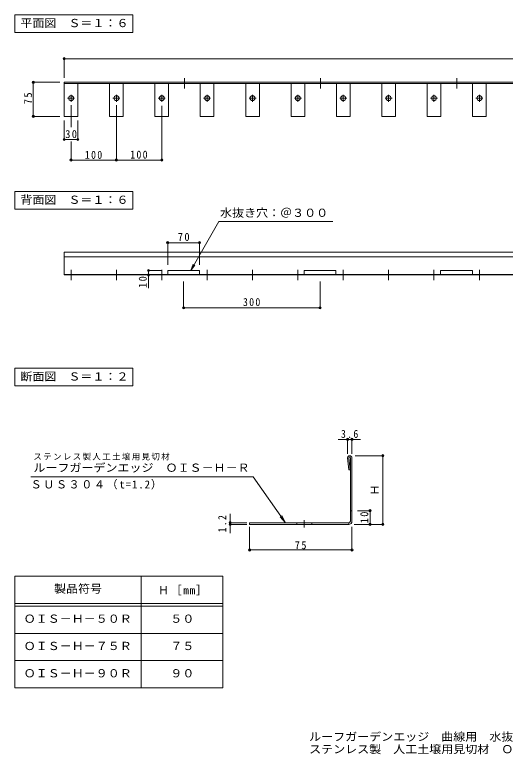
# Model space of a CAD drawing. Units: millimetres at full size, sheet at 1:6, with parts at other scales. Extents: x -1083 to 1113, y -804 to 823.
# Drawn here: x -1083 to -5, y -804 to 823 of the extents above; entities that cross this region are included whole.
import ezdxf
from ezdxf.enums import TextEntityAlignment as Align

# ---------------------------------------------------------------- set-up
doc = ezdxf.new("R2010")
doc.units = ezdxf.units.MM
doc.header["$LTSCALE"] = 6
doc.header["$PDMODE"] = 32
doc.header["$PDSIZE"] = 4.8
for name, pattern in [('CHAIN1', [8, 5, -1, 1, -1]), ('CHAIN2', [12, 9, -1, 1, -1]), ('DASHED1', [1.8, 1.2, -0.6])]:
    doc.linetypes.add(name, pattern=pattern)
for name, color, linetype, lineweight in [('2-0', 3, 'Continuous', 18), ('2-4', 7, 'Continuous', 18), ('2-F_2-Fﾚｲﾔ', 7, 'Continuous', 18), ('3-0', 3, 'Continuous', 18), ('3-4', 7, 'Continuous', 18), ('3-5', 7, 'Continuous', 18), ('3-F', 7, 'Continuous', 18), ('F-F_F-Fﾚｲﾔ', 7, 'Continuous', 18)]:
    doc.layers.add(name, color=color, linetype=linetype, lineweight=lineweight)
doc.layers.add('F-5_F-5ﾚｲﾔ', color=2, linetype='Continuous')
doc.styles.add('ＭＳ ゴシック', font='')
doc.styles.get('ＭＳ ゴシック').set_extended_font_data('MS Gothic')

msp = doc.modelspace()

# ---------------------------------------------------------------- linework, layer by layer
at = {"layer": '2-0', "linetype": 'CHAIN1'}
for p, q in [((-709.903, 683.152), (-709.903, 660.738)), ((-410.654, 683.152), (-410.654, 660.738)), ((-111.404, 683.152), (-111.404, 660.738)), ((-966.992, 639.345), (-951.563, 639.345)), ((-959.278, 631.631), (-959.278, 647.06)), ((-867.242, 639.345), (-851.813, 639.345)), ((-859.528, 631.631), (-859.528, 647.06)), ((-767.492, 639.345), (-752.063, 639.345)), ((-759.778, 631.631), (-759.778, 647.06)), ((-667.742, 639.345), (-652.314, 639.345)), ((-660.028, 631.631), (-660.028, 647.06)), ((-567.993, 639.345), (-552.564, 639.345)), ((-560.278, 631.631), (-560.278, 647.06)), ((-468.243, 639.345), (-452.814, 639.345)), ((-460.528, 631.631), (-460.528, 647.06)), ((-368.493, 639.345), (-353.064, 639.345)), ((-360.778, 631.631), (-360.778, 647.06)), ((-268.743, 639.345), (-253.314, 639.345)), ((-261.028, 631.631), (-261.028, 647.06)), ((-168.993, 639.345), (-153.564, 639.345)), ((-161.278, 631.631), (-161.278, 647.06)), ((-69.243, 639.345), (-53.814, 639.345)), ((-61.528, 631.631), (-61.528, 647.06)), ((-959.278, 261.707), (-959.278, 239.293)), ((-859.528, 261.707), (-859.528, 239.293)), ((-759.778, 261.707), (-759.778, 239.293)), ((-660.028, 261.707), (-660.028, 239.293)), ((-560.278, 261.707), (-560.278, 239.293)), ((-460.528, 261.707), (-460.528, 239.293)), ((-360.778, 261.707), (-360.778, 239.293)), ((-261.028, 261.707), (-261.028, 239.293)), ((-161.278, 261.707), (-161.278, 239.293)), ((-61.528, 261.707), (-61.528, 239.293))]:
    msp.add_line(p, q, dxfattribs=at)
at = {"layer": '2-0'}
for p, q in [((-974.278, 674.345), (-974.278, 599.345)), ((-974.278, 674.345), (1050.721, 674.345)), ((-974.278, 671.945), (1050.721, 671.945)), ((-944.278, 599.345), (-944.278, 671.945)), ((-874.528, 599.345), (-874.528, 671.945)), ((-844.528, 599.345), (-844.528, 671.945)), ((-774.778, 599.345), (-774.778, 671.945)), ((-744.778, 599.345), (-744.778, 671.945)), ((-675.028, 599.345), (-675.028, 671.945)), ((-645.028, 599.345), (-645.028, 671.945)), ((-575.278, 599.345), (-575.278, 671.945)), ((-545.278, 599.345), (-545.278, 671.945)), ((-475.528, 599.345), (-475.528, 671.945)), ((-445.528, 599.345), (-445.528, 671.945)), ((-375.778, 599.345), (-375.778, 671.945)), ((-345.778, 599.345), (-345.778, 671.945)), ((-276.028, 599.345), (-276.028, 671.945)), ((-246.028, 599.345), (-246.028, 671.945)), ((-176.278, 599.345), (-176.278, 671.945)), ((-146.278, 599.345), (-146.278, 671.945)), ((-76.528, 599.345), (-76.528, 671.945)), ((-46.528, 599.345), (-46.528, 671.945)), ((-944.278, 599.345), (-974.278, 599.345)), ((-844.528, 599.345), (-874.528, 599.345)), ((-744.778, 599.345), (-774.778, 599.345)), ((-645.028, 599.345), (-675.028, 599.345)), ((-545.278, 599.345), (-575.278, 599.345)), ((-445.528, 599.345), (-475.528, 599.345)), ((-345.778, 599.345), (-375.778, 599.345)), ((-246.028, 599.345), (-276.028, 599.345)), ((-146.278, 599.345), (-176.278, 599.345)), ((-46.528, 599.345), (-76.528, 599.345)), ((-974.278, 300.5), (-974.278, 250.5)), ((-974.278, 300.5), (1050.721, 300.5)), ((-974.278, 290.2), (1050.721, 290.2)), ((-746.778, 260.5), (-676.778, 260.5)), ((-746.778, 260.5), (-746.778, 251.7)), ((-676.778, 260.5), (-676.778, 251.7)), ((-446.778, 260.5), (-376.778, 260.5)), ((-446.778, 260.5), (-446.778, 251.7)), ((-376.778, 260.5), (-376.778, 251.7)), ((-146.778, 260.5), (-76.778, 260.5)), ((-146.778, 260.5), (-146.778, 251.7)), ((-76.778, 260.5), (-76.778, 251.7)), ((-974.278, 251.7), (1050.721, 251.7)), ((-974.278, 250.5), (1050.721, 250.5))]:
    msp.add_line(p, q, dxfattribs=at)
at = {"layer": '2-0', "linetype": 'DASHED1'}
for p, q in [((-746.778, 250.5), (-746.778, 251.7)), ((-676.778, 250.5), (-676.778, 251.7)), ((-446.778, 250.5), (-446.778, 251.7)), ((-376.778, 250.5), (-376.778, 251.7)), ((-146.778, 250.5), (-146.778, 251.7)), ((-76.778, 250.5), (-76.778, 251.7))]:
    msp.add_line(p, q, dxfattribs=at)
at = {"layer": '2-0'}
for centre in [(-959.278, 639.345), (-859.528, 639.345), (-759.778, 639.345), (-660.028, 639.345), (-560.278, 639.345), (-460.528, 639.345), (-360.779, 639.345), (-261.029, 639.345), (-161.279, 639.345), (-61.529, 639.345)]:
    msp.add_circle(centre, 5.5, dxfattribs=at)
at = {"layer": '2-4'}
for p, q in [((-959.278, 624.131), (-959.278, 575.349)), ((-859.528, 624.131), (-859.528, 501.722)), ((-759.778, 622.631), (-759.778, 501.422)), ((-974.278, 590.345), (-974.278, 546.658)), ((-944.278, 590.345), (-944.278, 546.658)), ((-974.278, 548.458), (-944.278, 548.458)), ((-959.278, 544.439), (-959.278, 501.722)), ((-746.778, 323.381), (-746.778, 272.5)), ((-746.778, 321.581), (-676.778, 321.581)), ((-676.778, 323.381), (-676.778, 272.5)), ((-790.879, 260.5), (-758.778, 260.5)), ((-789.079, 250.5), (-789.079, 260.5)), ((-789.079, 250.5), (-789.079, 221.322)), ((-711.778, 176.571), (-711.778, 236.309)), ((-411.778, 176.571), (-411.778, 236.309)), ((-711.778, 178.371), (-411.778, 178.371))]:
    msp.add_line(p, q, dxfattribs=at)
msp.add_lwpolyline([(-959.278, 503.222), (-859.528, 503.222), (-759.778, 503.222)], dxfattribs=at)
for p in [(-974.278, 726.211), (-1042.375, 674.345), (-1042.375, 599.345), (-974.278, 548.458), (-944.278, 548.458), (-959.278, 503.222), (-859.528, 503.222), (-759.778, 503.222), (-746.778, 321.581), (-676.778, 321.581), (-789.079, 260.5), (-789.079, 250.5), (-711.778, 178.371), (-411.778, 178.371)]:
    msp.add_point(p, dxfattribs=at)
at = {"layer": '2-F_2-Fﾚｲﾔ'}
for p, q in [((-1082.941, 822.808), (-823.202, 822.808)), ((-1082.941, 822.808), (-1082.941, 784.154)), ((-823.202, 822.808), (-823.202, 784.154)), ((-1082.941, 784.154), (-823.202, 784.154)), ((-974.278, 684.345), (-974.278, 727.711)), ((-974.278, 726.211), (1050.721, 726.211)), ((-984.278, 674.345), (-1043.875, 674.345)), ((-1042.375, 599.345), (-1042.375, 674.345)), ((-984.278, 599.345), (-1043.875, 599.345)), ((-1082.941, 434.154), (-823.202, 434.154)), ((-1082.941, 434.154), (-1082.941, 395.5)), ((-823.202, 434.154), (-823.202, 395.5)), ((-1082.941, 395.5), (-823.202, 395.5)), ((-634.242, 367.89), (-383.798, 367.89)), ((-1082.941, 45.5), (-823.202, 45.5)), ((-1082.941, 45.5), (-1082.941, 6.846)), ((-823.202, 45.5), (-823.202, 6.846)), ((-1082.941, 6.846), (-823.202, 6.846))]:
    msp.add_line(p, q, dxfattribs=at)
at = {"layer": '3-0'}
for p, q in [((-348.166, -151.541), (-345.791, -177.669)), ((-345.178, -151.54), (-345.178, -290.74)), ((-341.578, -290.74), (-341.578, -151.54)), ((-341.578, -267.94), (-345.178, -267.94)), ((-348.778, -294.34), (-566.578, -294.34)), ((-566.578, -297.94), (-566.578, -294.34)), ((-566.578, -297.94), (-348.778, -297.94)), ((-348.778, -294.34), (-348.778, -297.94))]:
    msp.add_line(p, q, dxfattribs=at)
at = {"layer": '3-0', "linetype": 'CHAIN2'}
msp.add_line((-446.578, -288.86), (-446.578, -304.686), dxfattribs=at)
at = {"layer": '3-0', "linetype": 'DASHED1'}
for p, q in [((-463.078, -297.94), (-463.078, -294.34)), ((-430.078, -297.94), (-430.078, -294.34))]:
    msp.add_line(p, q, dxfattribs=at)
at = {"layer": '3-0'}
msp.add_lwpolyline([(-351.178, -151.54), (-348.778, -177.94), (-345.791, -177.669)], dxfattribs=at)
for centre, radius, start, end in [((-346.378, -151.849), 4.81, 3.6819, 176.3181), ((-346.672, -151.557), 1.494, 0.62067, 179.38646), ((-348.778, -290.74), 3.6, 270, 0), ((-348.778, -290.74), 7.2, 270, 0)]:
    msp.add_arc(centre, radius, start, end, dxfattribs=at)
at = {"layer": '3-4'}
for p, q in [((-351.178, -111.072), (-371.655, -111.072)), ((-351.178, -142.54), (-351.178, -109.272)), ((-341.578, -111.072), (-351.178, -111.072)), ((-341.578, -142.54), (-341.578, -109.272)), ((-341.578, -111.072), (-323.209, -111.072)), ((-272.022, -147.039), (-334.378, -147.039)), ((-273.822, -147.039), (-273.822, -297.94)), ((-609.472, -294.34), (-609.472, -274.474)), ((-300.062, -267.94), (-329.578, -267.94)), ((-301.862, -267.94), (-301.862, -297.94)), ((-487.45, -294.34), (-499.68, -281.134)), ((-272.022, -297.94), (-336.778, -297.94))]:
    msp.add_line(p, q, dxfattribs=at)
for points in [[(-559.019, -193.267), (-487.45, -294.34), (-495.846, -278.418)], [(-609.472, -294.34), (-609.472, -297.94), (-609.472, -317.243)]]:
    msp.add_lwpolyline(points, dxfattribs=at)
for p in [(-351.178, -111.072), (-341.578, -111.072), (-273.822, -147.039), (-301.862, -267.94), (-609.472, -294.34), (-609.472, -297.94), (-301.862, -297.94), (-273.822, -297.94), (-566.578, -354.261), (-341.578, -354.261)]:
    msp.add_point(p, dxfattribs=at)
at = {"layer": '3-5'}
msp.add_line((-696.244, 260.5), (-687.112, 272.4), dxfattribs=at)
msp.add_lwpolyline([(-634.242, 367.89), (-696.244, 260.5), (-690.504, 274.358)], dxfattribs=at)
at = {"layer": '3-F'}
for p, q in [((-1047.993, -193.267), (-559.019, -193.267)), ((-572.578, -294.34), (-610.372, -294.34)), ((-572.578, -297.94), (-610.372, -297.94)), ((-566.578, -303.26), (-566.578, -355.161)), ((-341.578, -303.26), (-341.578, -355.161)), ((-341.578, -354.261), (-566.578, -354.261))]:
    msp.add_line(p, q, dxfattribs=at)
at = {"layer": 'F-F_F-Fﾚｲﾔ'}
for p, q in [((-1082.941, -411.721), (-1082.941, -657.721)), ((-1082.941, -411.721), (-625.449, -411.721)), ((-805.449, -411.721), (-805.449, -657.721)), ((-625.449, -411.721), (-625.449, -657.721)), ((-1082.941, -471.721), (-625.449, -471.721)), ((-1082.941, -477.721), (-625.449, -477.721)), ((-1082.941, -537.721), (-625.449, -537.721)), ((-1082.941, -597.721), (-625.449, -597.721)), ((-1082.941, -657.721), (-625.449, -657.721))]:
    msp.add_line(p, q, dxfattribs=at)

# ---------------------------------------------------------------- texts
at = {"layer": '2-4', "color": 2, "char_height": 17.6, "attachment_point": 7, "style": 'ＭＳ ゴシック'}
for s, insert in [('\\T1.27;\\W0.95;30', (-972.028, 551.458)), ('\\T1.27;\\W0.9;100', (-928.903, 505.722)), ('\\T1.27;\\W0.9;100', (-829.153, 506.222)), ('\\T1.27;\\W0.95;70', (-724.528, 325.181)), ('\\T1.27;\\W0.9;300', (-581.278, 181.971))]:
    msp.add_mtext(s, dxfattribs=dict(at, insert=insert))
at = {"layer": '2-4', "color": 2, "insert": (-792.679, 222.096), "char_height": 17.6, "attachment_point": 7, "rotation": 90, "style": 'ＭＳ ゴシック'}
msp.add_mtext('\\T1.27;\\W0.95;10', dxfattribs=at)
at = {"layer": '2-F_2-Fﾚｲﾔ', "color": 2, "style": 'ＭＳ ゴシック', "width": 1.1}
for s, p in [('平面図\u3000Ｓ＝１：６', (-1070.618, 790.36)), ('背面図\u3000Ｓ＝１：６', (-1070.618, 401.706)), ('水抜き穴：＠３００', (-631.663, 373.032)), ('断面図\u3000Ｓ＝１：２', (-1070.618, 13.052))]:
    msp.add_text(s, height=17.6, dxfattribs=at).set_placement(p, align=Align.BOTTOM_LEFT)
at = {"layer": '2-F_2-Fﾚｲﾔ', "color": 2, "insert": (-1044.875, 626.22), "char_height": 17.6, "attachment_point": 7, "rotation": 90, "style": 'ＭＳ ゴシック'}
msp.add_mtext('\\T1.27;\\W0.95;75', dxfattribs=at)
at = {"layer": '3-4', "color": 2, "style": 'ＭＳ ゴシック'}
msp.add_text('Ｈ', height=17.6, rotation=90, dxfattribs=at).set_placement((-277.422, -234.49), align=Align.BOTTOM_LEFT)
at = {"layer": '3-4', "insert": (-365.878, -108.072), "char_height": 17.6, "attachment_point": 7, "style": 'ＭＳ ゴシック'}
msp.add_mtext('\\T1.27;\\W0.9;3.6', dxfattribs=at)
at = {"layer": '3-4', "color": 2, "insert": (-305.462, -295.69), "char_height": 17.6, "attachment_point": 7, "rotation": 90, "style": 'ＭＳ ゴシック'}
msp.add_mtext('\\T1.27;\\W0.95;10', dxfattribs=at)
at = {"layer": '3-F', "color": 2, "style": 'ＭＳ ゴシック', "width": 1.1}
msp.add_text('ルーフガーデンエッジ\u3000ＯＩＳ－Ｈ－Ｒ', height=17.6, dxfattribs=at).set_placement((-1042.019, -187.619), align=Align.BOTTOM_LEFT)
at = {"layer": '3-F', "insert": (-1042.019, -157.202), "char_height": 13.2, "attachment_point": 7, "style": 'ＭＳ ゴシック'}
msp.add_mtext('\\T1.17;ステンレス製人工土壌用見切材', dxfattribs=at)
at = {"layer": '3-F', "color": 2, "char_height": 17.6, "attachment_point": 7, "style": 'ＭＳ ゴシック'}
for s, insert in [('\\T1.16;ＳＵＳ３０４（t=1.2）', (-1047.993, -221.305)), ('\\T1.27;\\W0.95;75', (-467.428, -352.761))]:
    msp.add_mtext(s, dxfattribs=dict(at, insert=insert))
at = {"layer": '3-F', "color": 2, "insert": (-617.872, -315.674), "char_height": 17.6, "attachment_point": 7, "rotation": 90, "style": 'ＭＳ ゴシック'}
msp.add_mtext('\\T1.27;\\W0.9;1.2', dxfattribs=at)
at = {"layer": 'F-5_F-5ﾚｲﾔ', "style": 'ＭＳ ゴシック', "width": 1.1}
for s, p in [('ルーフガーデンエッジ\u3000曲線用\u3000水抜き穴付', (-435.779, -779.244)), ('ステンレス製\u3000人工土壌用見切材\u3000ＯＩＳ－Ｈ－Ｒ', (-435.779, -806.742))]:
    msp.add_text(s, height=17.6, dxfattribs=at).set_placement(p, align=Align.BOTTOM_LEFT)
at = {"layer": 'F-F_F-Fﾚｲﾔ', "style": 'ＭＳ ゴシック', "width": 1.1}
for s, p in [('製品符号', (-996.695, -453.721)), ('ＯＩＳ－Ｈ－５０Ｒ', (-1063.419, -519.721)), ('５０', (-740.949, -519.721)), ('ＯＩＳ－Ｈ－７５Ｒ', (-1063.419, -579.721)), ('７５', (-740.949, -579.721)), ('ＯＩＳ－Ｈ－９０Ｒ', (-1063.419, -639.721)), ('９０', (-740.949, -639.721))]:
    msp.add_text(s, height=17.6, dxfattribs=at).set_placement(p, align=Align.BOTTOM_LEFT)
at = {"layer": 'F-F_F-Fﾚｲﾔ', "insert": (-767.949, -453.721), "char_height": 17.6, "attachment_point": 7, "style": 'ＭＳ ゴシック'}
msp.add_mtext('\\T1.16;Ｈ［mm］', dxfattribs=at)

doc.saveas('drawing.dxf')
